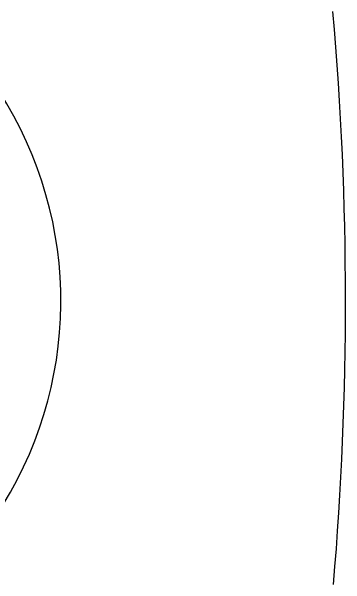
# Model space of a CAD drawing. Header units: inches. Extents: x -1 to 81, y -22 to 129.
# Drawn here: x 15.08 to 23.12, y 17.12 to 30.9 of the extents above; entities that cross this region are included whole.
import ezdxf

# ---------------------------------------------------------------- set-up
doc = ezdxf.new("R2010")
doc.units = ezdxf.units.IN
doc.header["$MEASUREMENT"] = 0
doc.layers.add('1', color=4, linetype='Continuous')

# ---------------------------------------------------------------- blocks, each defined once
blk = doc.blocks.new('19 HS Propel')
at = {"layer": '1', "color": 2}
blk.add_arc((-56.37633386529768, 17.9814346143365), 80.33595823389516, 355.1347408397313, 4.972561457334537, dxfattribs=at)
at = {"layer": '1', "color": 3}
blk.add_arc((7.810709168487904, 17.98360563398075), 9.300109320250629, 326.1149539254263, 32.79535905682824, dxfattribs=at)

msp = doc.modelspace()

# ---------------------------------------------------------------- block references
msp.add_blockref('19 HS Propel', (-0.842786569181925, 5.955568804128294))

doc.saveas('drawing.dxf')
